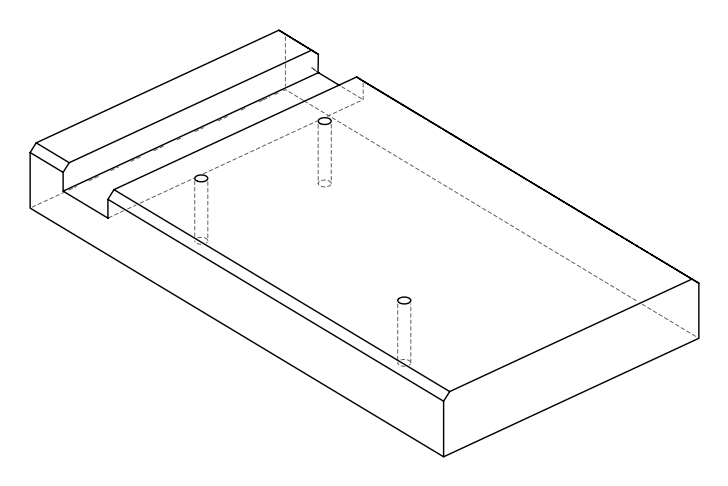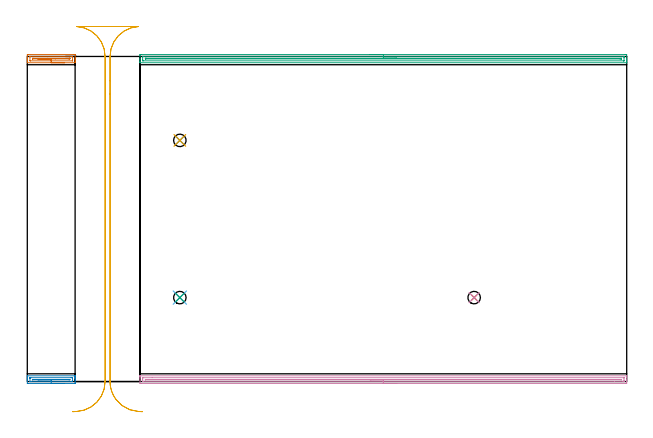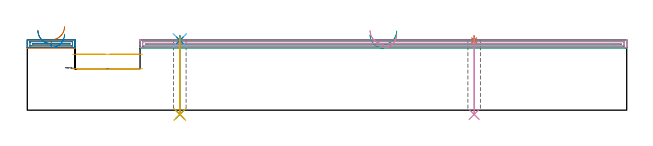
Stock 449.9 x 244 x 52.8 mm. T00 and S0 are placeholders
(PLAN: 11 operations, 3 tool changes, 23.8 min)
(1 AREA_MILL | FG_CHAMFER_SURFACE | UGT0205_001 | 1.02 min | 767 mm3)
(2 AREA_MILL_1 | FG_CHAMFER_SURFACE_1 | UGT0205_001 | 1.01 min | 668 mm3)
(3 AREA_MILL_2 | FG_CHAMFER_SURFACE_2 | UGT0205_001 | 8.93 min | 7101 mm3)
(4 AREA_MILL_3 | FG_CHAMFER_SURFACE_3 | UGT0205_001 | 8.91 min | 6209 mm3)
(5 MILL_RECTANGULAR_SLOT | SLOT_RECTANGULAR | UGT0201_009 | Follow Part, ap 11.25, ae 75% | 3.15 min | 257619 mm3)
(6 SPOT_DRILL | STEP1HOLE | NXT0321_9005460120000 | 0.03 min | 9 mm3)
(7 SPOT_DRILL_1 | STEP1HOLE_1 | NXT0321_9005460120000 | 0.03 min | 22 mm3)
(8 SPOT_DRILL_2 | STEP1HOLE_2 | NXT0321_9005460120000 | 0.03 min | 21 mm3)
(9 DRILL_THROUGH_HOLE_INTO_CENTER | STEP1HOLE | NXT0301_065 | 0.23 min | 3575 mm3)
(10 DRILL_THROUGH_HOLE_INTO_CENTER_1 | STEP1HOLE_1 | NXT0301_065 | 0.23 min | 3672 mm3)
(11 DRILL_THROUGH_HOLE_INTO_CENTER_2 | STEP1HOLE_2 | NXT0301_065 | 0.23 min | 3659 mm3)
(TOOL UGT0205_001 | Chamfer Mill 20 x 3 x 45 deg. | D20 FL50 Z2)
(TOOL UGT0201_009 | End Mill 45 mm | D45 FL63 Z6)
(TOOL NXT0321_9005460120000 | NC Spot Drill, 142deg, 12mm, Carbide, Uncoated | D12 PA142 FL30 Z2)
(TOOL NXT0301_065 | Carbide Drill 9.4mm [860.1-0940-075A1-MM 2214] | D9.4 PA140 FL98 Z2)
(OP 1 AREA_MILL)
G17 G21 G94 G90
T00 M6
G54
G17 G0 G90 X27.95 Y239.3 S1061 M3
G43 Z62.8 H0
G94 G1 X27.912 Z61.928 F250.
X27.798 Z61.063
X27.609 Z60.212
X27.347 Z59.38
X27.013 Z58.574
X26.61 Z57.8
X26.142 Z57.064
X25.61 Z56.372
X25.021 Z55.729
X24.378 Z55.139
X23.686 Z54.608
X22.95 Z54.14
X22.176 Z53.737
X21.37 Z53.403
X20.538 Z53.141
X19.687 Z52.952
X18.822 Z52.838
X17.95 Z52.8
X0.136
X0.01 Y239.306 Z52.793
X0. Y239.577 Z52.521
Y240.292 Z51.807
Y240.981 Z51.118
Y241.518 Z50.578
Y241.787 Z50.31
Y242.4 Z49.697
Y242.669 Z49.429
Y243.282 Z48.813
Y244.739 Z47.357
X0.003 Y245.045 Z47.051
X0.009 Y245.491 Z46.605
X0.127 Y245.494 Z46.603
X0.581 Y245.5 Z46.6
X34.859
X35.319 Y245.499 Z46.601
X35.773 Y245.494 Z46.603
X35.891 Y245.491 Z46.605
X35.9 Y245.045 Z47.051
Y243.282 Z48.813
Y242.669 Z49.429
Y242.4 Z49.697
Y241.787 Z50.31
Y241.518 Z50.578
Y240.981 Z51.118
Y240.292 Z51.807
Y239.755 Z52.344
X35.899 Y239.576 Z52.523
X35.89 Y239.306 Z52.793
X35.764 Y239.3 Z52.8
X17.95
Y240.714 Z51.386
X2.363 Y240.715 Z51.385
X2.283
X2.01 Y240.724 Z51.376
X2.004 Y240.809 Z51.291
X2. Y240.995 Z51.105
X2.001 Y243.64 Z48.46
X2.01 Y243.999 Z48.101
X2.017 Y244.079 Z48.021
X2.058 Y244.083 Z48.017
X2.16 Y244.085 Z48.015
X33.537 Y244.086 Z48.014
X33.617 Y244.085 Z48.015
X33.89 Y244.076 Z48.024
X33.896 Y243.991 Z48.109
X33.9 Y243.805 Z48.295
X33.899 Y241.16 Z50.94
X33.89 Y240.801 Z51.299
X33.883 Y240.721 Z51.379
X33.842 Y240.717 Z51.383
X33.741 Y240.715 Z51.385
X17.95 Y240.714 Z51.386
Y242.129 Z49.971
X4.144
X4.053 Y242.131 Z49.969
X4.021 Y242.133 Z49.967
X4.01 Y242.134 Z49.966
X4.007 Y242.163 Z49.937
X4.003 Y242.258 Z49.842
X4.002 Y242.4 Z49.7
X4.005 Y242.538 Z49.562
X4.016 Y242.665 Z49.435
X4.144 Y242.666 Z49.434
X4.761 Y242.671 Z49.429
X15.338 Y242.672 Z49.428
X31.756 Y242.671 Z49.429
X31.847 Y242.67 Z49.43
X31.879 Y242.667 Z49.433
X31.89 Y242.666 Z49.434
X31.893 Y242.637 Z49.463
X31.897 Y242.542 Z49.558
X31.898 Y242.4 Z49.7
X31.895 Y242.263 Z49.837
X31.884 Y242.136 Z49.964
X31.756 Y242.134 Z49.966
X31.139 Y242.129 Z49.971
X21.025
X17.95
X17.078 Z50.01
X16.214 Z50.123
X15.362 Z50.312
X14.53 Z50.575
X13.724 Z50.908
X12.95 Z51.311
X12.214 Z51.78
X11.522 Z52.311
X10.879 Z52.9
X10.29 Z53.544
X9.759 Z54.236
X9.29 Z54.971
X8.887 Z55.745
X8.553 Z56.551
X8.291 Z57.383
X8.102 Z58.235
X7.988 Z59.1
X7.95 Z59.971
G0 Z62.8
M5
M2
(OP 2 AREA_MILL_1)
G17 G21 G94 G90
T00 M6
G54
G17 G0 G90 X27.95 Y-1.5 S1061 M3
G43 Z62.8 H0
Z57.
G94 G1 X27.912 Z56.128 F250.
X27.798 Z55.264
X27.609 Z54.412
X27.347 Z53.58
X27.013 Z52.774
X26.61 Z52.
X26.142 Z51.264
X25.61 Z50.572
X25.021 Z49.929
X24.378 Z49.34
X23.686 Z48.808
X22.95 Z48.34
X22.176 Z47.937
X21.37 Z47.603
X20.538 Z47.341
X19.686 Z47.152
X18.822 Z47.038
X17.95 Z47.
X0.581
X0.286 Y-1.498
X0.01 Y-1.493 Z47.003
X0. Y-1.21 Z47.286
Y0.53 Z49.024
Y1.135 Z49.632
Y1.4 Z49.897
Y2.005 Z50.502
Y2.27 Z50.766
Y2.8 Z51.299
Y3.48 Z51.979
Y4.123 Z52.622
X0.001 Y4.212 Z52.704
X0.002 Y4.24 Z52.732
X0.01 Y4.297 Z52.788
X0.136 Y4.3 Z52.8
X35.764
X35.89 Y4.297 Z52.788
X35.898 Y4.213 Z52.705
X35.9 Y4.123 Z52.622
Y3.479 Z51.979
Y2.8 Z51.299
Y2.27 Z50.766
Y2.005 Z50.502
Y1.4 Z49.897
Y1.135 Z49.632
Y0.53 Z49.024
Y-0.907 Z47.588
X35.897 Y-1.21 Z47.286
X35.89 Y-1.493 Z47.003
X35.614 Y-1.498 Z47.
X35.319 Y-1.5
X17.95
Y-0.086 Z48.414
X2.993
X2.363 Y-0.085 Z48.415
X2.099 Y-0.082 Z48.418
X2.031 Y-0.079 Z48.421
X2.009 Y-0.074 Z48.426
X2.007 Y-0.062 Z48.438
X2.002 Y0.012 Z48.512
X2. Y2.27 Z50.77
X2.001 Y2.623 Z51.123
X2.005 Y2.742 Z51.242
X2.01 Y2.836 Z51.336
X2.017 Y2.879 Z51.379
X2.048 Y2.88 Z51.38
X2.363 Y2.884 Z51.384
X2.623 Y2.885 Z51.385
X32.907 Y2.886 Z51.386
X33.537 Y2.884 Z51.384
X33.801 Y2.882 Z51.382
X33.869 Y2.879 Z51.379
X33.891 Y2.874 Z51.374
X33.893 Y2.862 Z51.362
X33.898 Y2.788 Z51.288
X33.9 Y0.53 Z49.03
X33.899 Y0.177 Z48.677
X33.895 Y0.058 Z48.558
X33.89 Y-0.036 Z48.464
X33.883 Y-0.079 Z48.421
X33.852 Y-0.08 Z48.42
X33.537 Y-0.084 Z48.416
X33.277 Y-0.085 Z48.415
X17.95 Y-0.086 Z48.414
Y1.328 Z49.828
X4.144 Y1.329 Z49.829
X4.071 Y1.331 Z49.831
X4.025 Y1.335 Z49.835
X4.009 Y1.341 Z49.841
X4.006 Y1.354 Z49.854
X4.005 Y1.4 Z49.9
X4.01 Y1.464 Z49.964
X4.074 Y1.468 Z49.968
X4.144 Y1.47 Z49.97
X4.961 Y1.471 Z49.971
X31.756
X31.829 Y1.469 Z49.969
X31.875 Y1.465 Z49.965
X31.891 Y1.459 Z49.959
X31.894 Y1.446 Z49.946
X31.895 Y1.4 Z49.9
X31.89 Y1.336 Z49.836
X31.826 Y1.332 Z49.832
X31.756 Y1.33 Z49.83
X30.939 Y1.328 Z49.828
X17.95
X17.078 Z49.866
X16.213 Z49.98
X15.362 Z50.169
X14.53 Z50.432
X13.724 Z50.765
X12.95 Z51.168
X12.214 Z51.637
X11.522 Z52.168
X10.879 Z52.757
X10.29 Z53.401
X9.758 Z54.093
X9.29 Z54.828
X8.887 Z55.602
X8.553 Z56.408
X8.291 Z57.24
X8.102 Z58.092
X7.988 Z58.957
X7.95 Z59.828
G0 Z62.8
M5
M2
(OP 3 AREA_MILL_2)
G17 G21 G94 G90
T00 M6
G54
G17 G0 G90 X257.25 Y245.5 S1061 M3
G43 Z62.8 H0
Z56.6
G94 G1 X257.288 Z55.728 F250.
X257.402 Z54.864
X257.591 Z54.012
X257.853 Z53.18
X258.187 Z52.374
X258.59 Z51.6
X259.059 Z50.864
X259.59 Z50.172
X260.179 Z49.529
X260.822 Z48.94
X261.514 Z48.408
X262.25 Z47.94
X263.024 Z47.537
X263.83 Z47.203
X264.662 Z46.941
X265.514 Z46.752
X266.378 Z46.638
X267.25 Z46.6
X448.835
X449.296 Y245.499 Z46.601
X449.751 Y245.495 Z46.603
X449.891 Y245.491 Z46.605
X449.9 Y245.045 Z47.051
Y242.4 Z49.694
Y241.831 Z50.266
Y241.518 Z50.578
Y240.949 Z51.147
Y240.637 Z51.458
Y240.011 Z52.088
Y239.623 Z52.477
X449.894 Y239.305 Z52.786
X449.893 Y239.303 Z52.788
X449.743 Y239.3 Z52.8
X84.757
X84.608 Y239.303 Z52.788
X84.606 Y239.305 Z52.786
X84.6 Y239.622 Z52.477
Y240.011 Z52.088
Y240.637 Z51.458
Y241.831 Z50.266
Y242.4 Z49.694
Y244.761 Z47.335
X84.603 Y245.045 Z47.051
X84.609 Y245.491 Z46.605
X84.749 Y245.495 Z46.603
X85.205 Y245.5 Z46.6
X267.25
Y244.086 Z48.014
X447.511 Y244.085 Z48.015
X447.591 Y244.084 Z48.016
X447.877 Y244.079 Z48.021
X447.89 Y243.986 Z48.114
X447.897 Y243.782 Z48.318
X447.899 Y243.282 Z48.818
X447.9 Y242.897 Z49.203
X447.898 Y241.136 Z50.964
X447.89 Y240.75 Z51.35
X447.883 Y240.72 Z51.38
X447.866 Y240.719 Z51.381
X447.816 Y240.716 Z51.384
X447.714 Y240.715 Z51.385
X447.511 Y240.714 Z51.386
X86.989 Y240.715 Z51.385
X86.909 Y240.716 Z51.384
X86.623 Y240.721 Z51.379
X86.61 Y240.814 Z51.286
X86.603 Y241.018 Z51.082
X86.601 Y241.518 Z50.582
X86.6 Y241.903 Z50.197
X86.602 Y243.664 Z48.436
X86.61 Y244.05 Z48.05
X86.617 Y244.08 Z48.02
X86.634 Y244.082 Z48.018
X86.684 Y244.084 Z48.016
X86.786 Y244.085 Z48.015
X86.989 Y244.086 Z48.014
X267.25
Y242.672 Z49.428
X445.452 Y242.671 Z49.429
X445.726 Y242.669 Z49.431
X445.817 Y242.668 Z49.432
X445.882 Y242.665 Z49.435
X445.89 Y242.572 Z49.528
X445.895 Y242.4 Z49.7
X445.898 Y242.23 Z49.87
X445.893 Y242.171 Z49.929
X445.888 Y242.135 Z49.965
X445.863 Y242.134 Z49.966
X445.726 Y242.132 Z49.968
X445.108 Y242.129 Z49.971
X444.834
X89.048
X88.774 Y242.131 Z49.969
X88.683 Y242.132 Z49.968
X88.619 Y242.135 Z49.965
X88.61 Y242.229 Z49.871
X88.605 Y242.4 Z49.7
X88.602 Y242.57 Z49.53
X88.607 Y242.629 Z49.471
X88.612 Y242.665 Z49.435
X88.638 Y242.666 Z49.434
X88.774 Y242.669 Z49.431
X89.392 Y242.671 Z49.429
X89.666 Y242.672 Z49.428
X267.25
X268.122 Z49.467
X268.987 Z49.58
X269.838 Z49.769
X270.67 Z50.032
X271.476 Z50.365
X272.25 Z50.768
X272.986 Z51.237
X273.678 Z51.768
X274.321 Z52.357
X274.91 Z53.001
X275.442 Z53.693
X275.91 Z54.428
X276.313 Z55.202
X276.647 Z56.008
X276.909 Z56.84
X277.098 Z57.692
X277.212 Z58.557
X277.25 Z59.428
G0 Z62.8
M5
M2
(OP 4 AREA_MILL_3)
G17 G21 G94 G90
T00 M6
G54
G17 G0 G90 X277.25 Y-1.5 S1061 M3
G43 Z62.8 H0
Z57.
G94 G1 X277.212 Z56.128 F250.
X277.098 Z55.263
X276.909 Z54.412
X276.647 Z53.58
X276.313 Z52.774
X275.91 Z52.
X275.442 Z51.264
X274.91 Z50.572
X274.321 Z49.929
X273.678 Z49.34
X272.986 Z48.808
X272.25 Z48.34
X271.476 Z47.937
X270.67 Z47.603
X269.838 Z47.341
X268.987 Z47.152
X268.122 Z47.038
X267.25 Z47.
X85.204
X84.909 Y-1.498
X84.61 Y-1.493 Z47.003
X84.6 Y-1.21 Z47.286
Y0.53 Z49.025
Y1.961 Z50.458
Y3.14 Z51.634
Y3.757 Z52.256
Y4.094 Z52.593
X84.601 Y4.197 Z52.689
X84.602 Y4.241 Z52.732
X84.61 Y4.297 Z52.788
X84.758 Y4.3 Z52.8
X449.742
X449.89 Y4.297 Z52.788
X449.898 Y4.198 Z52.69
X449.9 Y4.094 Z52.593
Y3.757 Z52.256
Y3.14 Z51.634
Y1.091 Z49.589
Y0.53 Z49.025
Y-0.059 Z48.436
Y-0.34 Z48.156
Y-0.929 Z47.567
X449.897 Y-1.21 Z47.286
X449.89 Y-1.493 Z47.003
X449.591 Y-1.498 Z47.
X449.296 Y-1.5
X267.25
Y-0.086 Z48.414
X86.989 Y-0.085 Z48.415
X86.726 Y-0.083 Z48.417
X86.642 Y-0.079 Z48.421
X86.609 Y-0.076 Z48.424
X86.607 Y-0.058 Z48.442
X86.602 Y0.038 Z48.538
X86.6 Y1.779 Z50.279
Y2.27 Z50.77
X86.601 Y2.648 Z51.148
X86.605 Y2.776 Z51.276
X86.61 Y2.871 Z51.371
X86.674 Y2.879 Z51.379
X86.989 Y2.883 Z51.383
X87.251 Y2.885 Z51.385
X93.748 Y2.886 Z51.386
X447.511 Y2.885 Z51.385
X447.775 Y2.883 Z51.383
X447.858 Y2.879 Z51.379
X447.891 Y2.876 Z51.376
X447.893 Y2.858 Z51.358
X447.898 Y2.762 Z51.262
X447.9 Y1.021 Z49.521
Y0.53 Z49.03
X447.899 Y0.152 Z48.652
X447.895 Y0.024 Z48.524
X447.89 Y-0.071 Z48.429
X447.826 Y-0.079 Z48.421
X447.511 Y-0.083 Z48.417
X447.249 Y-0.085 Z48.415
X440.761 Y-0.086 Z48.414
X267.25
Y1.328 Z49.828
X88.774 Y1.329 Z49.829
X88.701 Y1.33 Z49.83
X88.652 Y1.332 Z49.832
X88.619 Y1.335 Z49.835
X88.61 Y1.346 Z49.846
X88.606 Y1.4 Z49.9
X88.607 Y1.442 Z49.942
X88.609 Y1.459 Z49.959
X88.63 Y1.465 Z49.965
X88.703 Y1.469 Z49.969
X88.774 Y1.47 Z49.97
X89.593 Y1.471 Z49.971
X445.726
X445.799 Y1.47 Z49.97
X445.848 Y1.468 Z49.968
X445.881 Y1.465 Z49.965
X445.89 Y1.454 Z49.954
X445.894 Y1.4 Z49.9
X445.893 Y1.358 Z49.858
X445.891 Y1.341 Z49.841
X445.87 Y1.335 Z49.835
X445.797 Y1.331 Z49.831
X445.726 Y1.33 Z49.83
X444.907 Y1.328 Z49.828
X267.25
X266.378 Z49.866
X265.514 Z49.98
X264.662 Z50.169
X263.83 Z50.432
X263.024 Z50.765
X262.25 Z51.168
X261.514 Z51.637
X260.822 Z52.168
X260.179 Z52.757
X259.59 Z53.401
X259.059 Z54.093
X258.59 Z54.828
X258.187 Z55.602
X257.853 Z56.408
X257.591 Z57.24
X257.402 Z58.092
X257.288 Z58.957
X257.25 Z59.828
G0 Z62.8
M5
M2
(OP 5 MILL_RECTANGULAR_SLOT)
G17 G21 G94 G90
T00 M6
G54
G17 G0 G90 X86.435 Y-22.625 S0 M3
G43 Z62.8 H0
Z41.95
G94 G1 X83.439 Y-22.47 F250.
G2 X66.423 Y-13.261 R22.5 F500.
X62.487 Y-4.157 R22.5 F409.
X62.1 Y0. R22.5 F340.
G1 Y215.819
Y225.819 F417.
Y244. F500.
G2 X83.438 Y266.47 R22.5
G1 Y266.5
X37.062
Y266.47
G2 X58.4 Y244. R22.5
G1 Y0.
G2 X37.061 Y-22.47 R22.5
G1 X34.065 Y-22.625 F250.
G0 X86.435 Z31.1
G1 X83.439 Y-22.47
G2 X66.423 Y-13.261 R22.5 F500.
X62.487 Y-4.157 R22.5 F416.
X62.1 Y0. R22.5 F351.
G1 Y215.819
Y225.819 F425.
Y244. F500.
G2 X83.438 Y266.47 R22.5
G1 Y266.5
X37.062
Y266.47
G2 X58.4 Y244. R22.5
G1 Y0.
G2 X37.061 Y-22.47 R22.5
G1 X34.065 Y-22.625 F250.
G0 Z62.8
M5
M2
(OP 6 SPOT_DRILL)
G17 G21 G94 G90
T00 M6
G54
G17 G0 G90 X114.5 Y63. S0 M3
G43 Z62.8 H0
G94 G81 G98 Z52.395 F250. R55.8
G80
M5
M2
(OP 7 SPOT_DRILL_1)
G17 G21 G94 G90
T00 M6
G54
G17 G0 G90 X335.4 Y63. S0 M3
G43 Z62.8 H0
G94 G81 G98 Z52.395 F250. R55.8
G80
M5
M2
(OP 8 SPOT_DRILL_2)
G17 G21 G94 G90
T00 M6
G54
G17 G0 G90 X114.5 Y181. S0 M3
G43 Z62.8 H0
G94 G81 G98 Z52.395 F250. R55.8
G80
M5
M2
(OP 9 DRILL_THROUGH_HOLE_INTO_CENTER)
G17 G21 G94 G90
T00 M6
G54
G17 G0 G90 X114.5 Y63. S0 M3
G43 Z62.8 H1
G94 G73 G98 Z-3.211 F250. Q9.335 R54.8
G80
M5
M2
(OP 10 DRILL_THROUGH_HOLE_INTO_CENTER_1)
G17 G21 G94 G90
T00 M6
G54
G17 G0 G90 X335.4 Y63. S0 M3
G43 Z62.8 H1
G94 G73 G98 Z-3.211 F250. Q9.335 R54.8
G80
M5
M2
(OP 11 DRILL_THROUGH_HOLE_INTO_CENTER_2)
G17 G21 G94 G90
T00 M6
G54
G17 G0 G90 X114.5 Y181. S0 M3
G43 Z62.8 H1
G94 G73 G98 Z-3.211 F250. Q9.335 R54.8
G80
M5
M2
